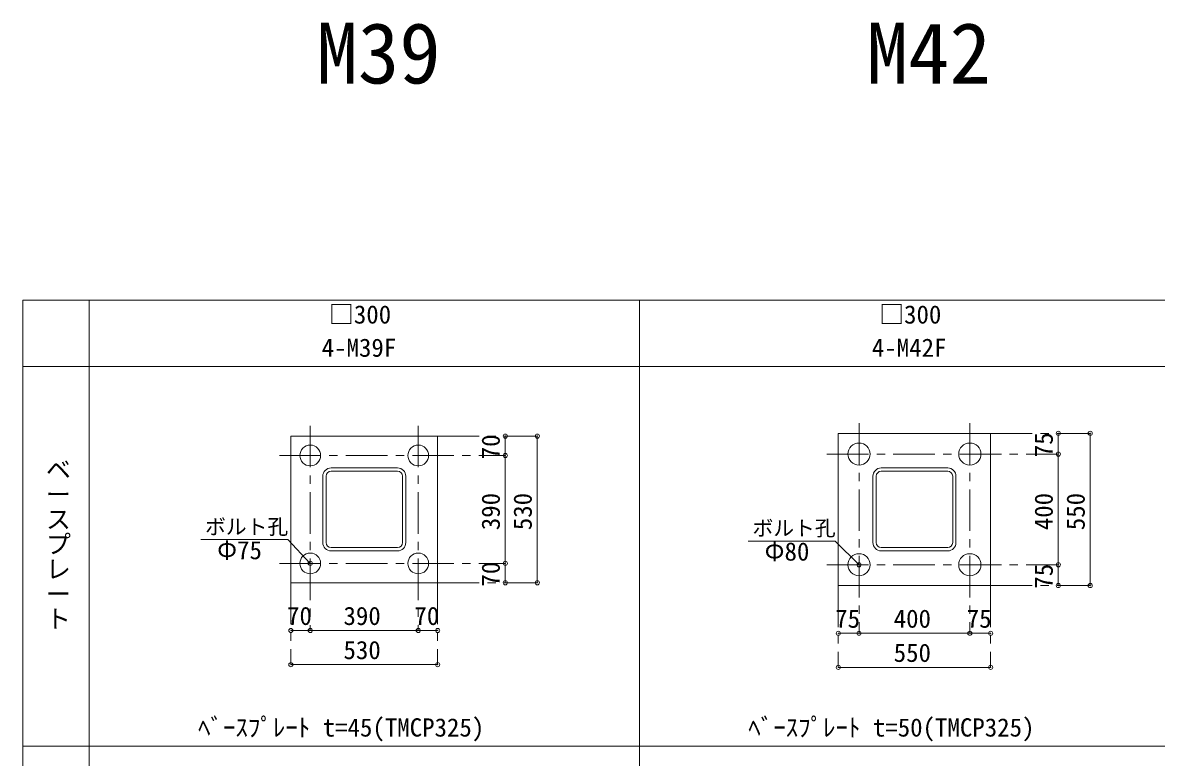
# Model space of a CAD drawing. Units: millimetres, scale not verified. Extents: x -24459 to 24278, y -16646 to 17081.
# Drawn here: x 5998 to 10092, y -13124 to -10468 of the extents above; entities that cross this region are included whole.
import ezdxf
from ezdxf.enums import TextEntityAlignment as Align

# ---------------------------------------------------------------- set-up
doc = ezdxf.new("R2010")
doc.units = ezdxf.units.MM
doc.header["$LTSCALE"] = 30
doc.header["$PDMODE"] = 32
doc.header["$PDSIZE"] = 15
doc.linetypes.add('CHAIN1', pattern=[8, 5, -1, 1, -1])
for name, color, linetype, lineweight in [('0-0_0-0', 7, 'Continuous', 18), ('0-1_補助線', 7, 'Continuous', 18), ('0-3_通り芯', 7, 'Continuous', 18), ('F-0_F-0', 7, 'Continuous', 18)]:
    doc.layers.add(name, color=color, linetype=linetype, lineweight=lineweight)
doc.layers.add('0-8_文字', color=7, linetype='Continuous')
doc.layers.add('7-0_7-0', color=7, linetype='Continuous')
doc.styles.add('@ＭＳ ゴシック', font='')
doc.styles.add('ＭＳ ゴシック', font='')
doc.styles.get('@ＭＳ ゴシック').set_extended_font_data('@MS Gothic')
doc.styles.get('ＭＳ ゴシック').set_extended_font_data('MS Gothic')

msp = doc.modelspace()

# ---------------------------------------------------------------- linework, layer by layer
at = {"layer": '0-0_0-0', "linetype": 'CHAIN1'}
for p, q in [((7036.88, -11925.26), (7036.88, -12665.04)), ((7426.87, -11925.26), (7426.87, -12665.04)), ((9018.63, -11915.26), (9018.63, -12675.04)), ((9418.62, -11915.26), (9418.62, -12675.04)), ((9493.62, -11952.61), (9853.38, -11952.61)), ((7496.88, -11962.61), (7856.63, -11962.61)), ((6925.59, -12032.61), (7741.25, -12032.61)), ((8902.34, -12027.61), (9738, -12027.61)), ((6925.59, -12422.61), (7741.25, -12422.61)), ((8902.34, -12427.61), (9738, -12427.61)), ((6966.88, -12492.61), (6966.88, -12788.38)), ((7496.88, -12492.61), (7496.88, -12788.38)), ((7496.88, -12492.61), (7856.63, -12492.61)), ((8943.62, -12502.61), (8943.62, -12798.38)), ((9493.62, -12502.61), (9493.62, -12798.38)), ((9493.62, -12502.61), (9853.38, -12502.61))]:
    msp.add_line(p, q, dxfattribs=at)
at = {"layer": '0-0_0-0'}
for p, q in [((9738, -12027.61), (9738, -11952.61)), ((9853.38, -12502.61), (9853.38, -11952.61)), ((7741.25, -12032.61), (7741.25, -11962.61)), ((7856.63, -12492.61), (7856.63, -11962.61)), ((7741.25, -12422.61), (7741.25, -12032.61)), ((9738, -12427.61), (9738, -12027.61)), ((7741.25, -12492.61), (7741.25, -12422.61)), ((9738, -12502.61), (9738, -12427.61)), ((6966.88, -12665.04), (7036.88, -12665.04)), ((7036.88, -12665.04), (7426.87, -12665.04)), ((7426.87, -12665.04), (7496.88, -12665.04)), ((8943.62, -12675.04), (9018.63, -12675.04)), ((9018.63, -12675.04), (9418.62, -12675.04)), ((9418.62, -12675.04), (9493.62, -12675.04)), ((6966.88, -12788.38), (7496.88, -12788.38)), ((8943.62, -12798.38), (9493.62, -12798.38))]:
    msp.add_line(p, q, dxfattribs=at)
at = {"layer": '0-0_0-0', "color": 4}
for p, q in [((6641.36, -12336.73), (6955.67, -12336.73)), ((6955.67, -12336.73), (7036.88, -12422.61)), ((8618.11, -12341.73), (8932.42, -12341.73)), ((8932.42, -12341.73), (9018.63, -12427.61))]:
    msp.add_line(p, q, dxfattribs=at)
at = {"layer": '0-0_0-0'}
for p in [(9738, -11952.61), (9853.38, -11952.61), (7741.25, -11962.61), (7856.63, -11962.61), (7741.25, -12032.61), (9738, -12027.61), (7036.88, -12422.61), (7741.25, -12422.61), (9018.63, -12427.61), (9738, -12427.61), (7741.25, -12492.61), (7856.63, -12492.61), (9738, -12502.61), (9853.38, -12502.61), (6966.88, -12665.04), (7036.88, -12665.04), (7426.87, -12665.04), (7496.88, -12665.04), (8943.62, -12675.04), (9018.63, -12675.04), (9418.62, -12675.04), (9493.62, -12675.04), (6966.88, -12788.38), (7496.88, -12788.38), (8943.62, -12798.38), (9493.62, -12798.38)]:
    msp.add_point(p, dxfattribs=at)
at = {"layer": '0-1_補助線'}
for p, q in [((9493.62, -11952.61), (9493.62, -12502.61)), ((7496.88, -11962.61), (7496.88, -12492.61)), ((7496.88, -12492.61), (6966.88, -12492.61)), ((9493.62, -12502.61), (8943.62, -12502.61))]:
    msp.add_line(p, q, dxfattribs=at)
for points in [[(8943.62, -12502.61), (8943.62, -11952.61), (9493.62, -11952.61)], [(6966.88, -12492.61), (6966.88, -11962.61), (7496.88, -11962.61)]]:
    msp.add_lwpolyline(points, dxfattribs=at)
for centre, radius in [((9018.63, -12027.61), 40), ((9418.62, -12027.61), 40), ((7036.88, -12032.61), 37.5), ((7426.87, -12032.61), 37.5), ((7036.88, -12422.61), 37.5), ((7426.87, -12422.61), 37.5), ((9018.63, -12427.61), 40), ((9418.62, -12427.61), 40)]:
    msp.add_circle(centre, radius, dxfattribs=at)
at = {"layer": '0-3_通り芯'}
for p, q in [((7081.88, -12107.61), (7081.88, -12347.61)), ((7093.88, -12107.61), (7093.88, -12347.61)), ((7351.88, -12077.61), (7111.88, -12077.61)), ((7351.88, -12089.61), (7111.88, -12089.61)), ((7369.88, -12347.61), (7369.88, -12107.61)), ((7381.88, -12347.61), (7381.88, -12107.61)), ((9068.63, -12107.61), (9068.63, -12347.61)), ((9080.63, -12107.61), (9080.63, -12347.61)), ((9338.63, -12077.61), (9098.63, -12077.61)), ((9338.63, -12089.61), (9098.63, -12089.61)), ((9356.62, -12347.61), (9356.62, -12107.61)), ((9368.63, -12347.61), (9368.63, -12107.61)), ((7111.88, -12365.61), (7351.88, -12365.61)), ((7111.88, -12377.61), (7351.88, -12377.61)), ((9098.63, -12365.61), (9338.63, -12365.61)), ((9098.63, -12377.61), (9338.63, -12377.61))]:
    msp.add_line(p, q, dxfattribs=at)
for centre, radius, start, end in [((7111.88, -12107.61), 30, 90, 180), ((7111.88, -12107.61), 18, 90, 180), ((7351.88, -12107.61), 30, 0, 90), ((7351.88, -12107.61), 18, 0, 90), ((9098.63, -12107.61), 30, 90, 180), ((9098.63, -12107.61), 18, 90, 180), ((9338.63, -12107.61), 30, 0, 90), ((9338.63, -12107.61), 18, 0, 90), ((7111.88, -12347.61), 30, 180, 270), ((7111.88, -12347.61), 18, 180, 270), ((7351.88, -12347.61), 30, 270, 0), ((7351.88, -12347.61), 18, 270, 0), ((9098.63, -12347.61), 30, 180, 270), ((9098.63, -12347.61), 18, 180, 270), ((9338.63, -12347.61), 30, 270, 0), ((9338.63, -12347.61), 18, 270, 0)]:
    msp.add_arc(centre, radius, start, end, dxfattribs=at)
at = {"layer": 'F-0_F-0'}
for p, q in [((14185.5, -11470.75), (5998.5, -11470.75)), ((5998.5, -16645.75), (5998.5, -11470.75)), ((6238.5, -16645.75), (6238.5, -11470.75)), ((8225.25, -16645.75), (8225.25, -11470.75)), ((14185.5, -11710.75), (5998.5, -11710.75)), ((5998.5, -13083.25), (14185.5, -13083.25))]:
    msp.add_line(p, q, dxfattribs=at)

# ---------------------------------------------------------------- texts
at = {"layer": '0-0_0-0', "style": 'ＭＳ ゴシック'}
for s, p in [('70', (7741.25, -12046.36)), ('75', (9738, -12038.86)), ('390', (7741.25, -12302.61)), ('530', (7856.63, -12302.61)), ('400', (9738, -12302.61)), ('550', (9853.38, -12302.61)), ('70', (7741.25, -12506.36)), ('75', (9738, -12513.86))]:
    msp.add_text(s, height=65.98, rotation=90, dxfattribs=at).set_placement(p, align=Align.BOTTOM_LEFT)
for s, height, p in [('ボルト孔', 54.99, (6657.24, -12334.07)), ('ボルト孔', 54.99, (8633.99, -12339.07)), ('Φ75', 65.98, (6700.6, -12427.41)), ('Φ80', 65.98, (8677.35, -12432.41)), ('70', 65.98, (6953.13, -12665.04)), ('390', 65.98, (7156.88, -12665.04)), ('70', 65.98, (7413.12, -12665.04)), ('75', 65.98, (8932.38, -12675.04)), ('400', 65.98, (9143.63, -12675.04)), ('75', 65.98, (9407.38, -12675.04)), ('530', 65.98, (7156.88, -12788.38)), ('550', 65.98, (9143.62, -12798.38))]:
    msp.add_text(s, height=height, dxfattribs=at).set_placement(p, align=Align.BOTTOM_LEFT)
at = {"layer": '0-8_文字', "style": 'ＭＳ ゴシック'}
for s, p in [('M39', (7059.26, -10754.28)), ('M42', (9046.01, -10754.28))]:
    msp.add_text(s, height=219.9, dxfattribs=at).set_placement(p, align=Align.BOTTOM_LEFT)
at = {"layer": '7-0_7-0', "style": 'ＭＳ ゴシック'}
for s, p in [('□300', (7104.38, -11575.75)), ('□300', (9091.13, -11575.75)), ('4-M39F', (7078.13, -11695.75)), ('4-M42F', (9064.88, -11695.75)), ('ﾍﾞｰｽﾌﾟﾚｰﾄ t=45(TMCP325)', (6631.88, -13068.25)), ('ﾍﾞｰｽﾌﾟﾚｰﾄ t=50(TMCP325)', (8618.62, -13068.25))]:
    msp.add_text(s, height=65.98, dxfattribs=at).set_placement(p, align=Align.BOTTOM_LEFT)
at = {"layer": '7-0_7-0', "style": '@ＭＳ ゴシック'}
msp.add_text('ベースプレート', height=65.98, rotation=270, dxfattribs=at).set_placement((6073.5, -12037), align=Align.BOTTOM_LEFT)

doc.saveas('drawing.dxf')
